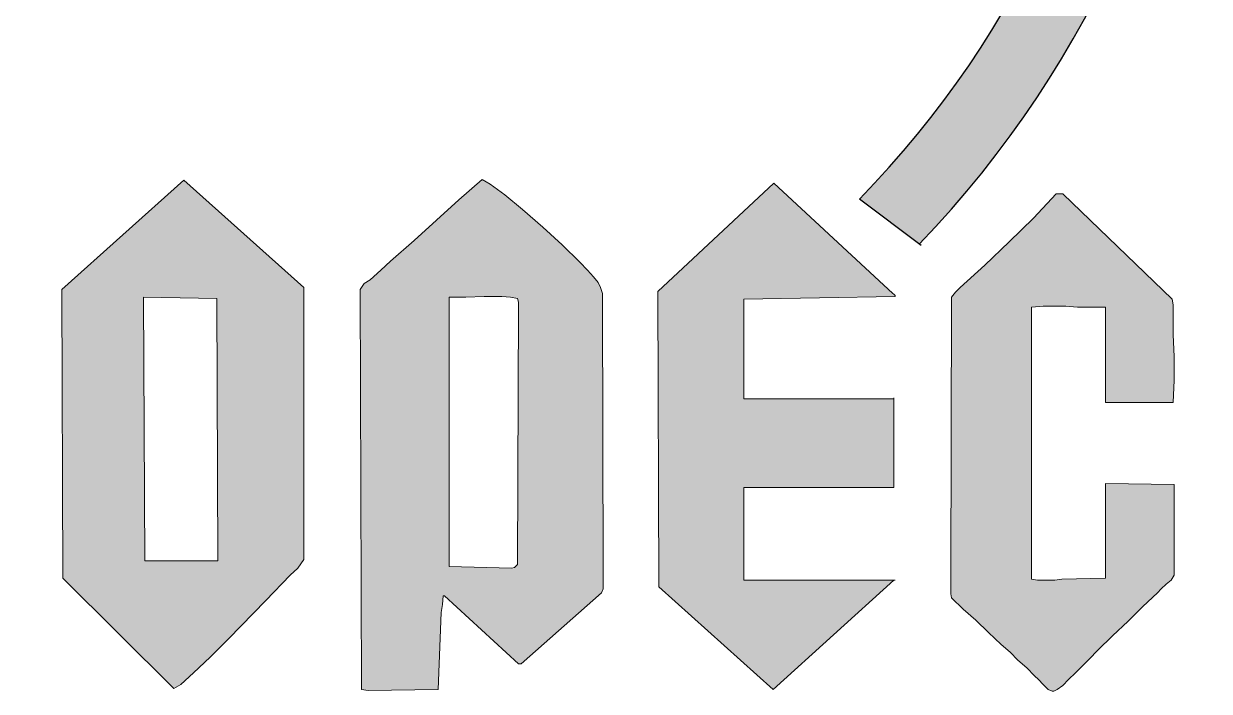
# Model space of a CAD drawing. Extents: x 24843 to 27502, y -10108 to -7552.
# Drawn here: x 27217.63 to 27224.67, y -10085.97 to -10082.01 of the extents above; entities that cross this region are included whole.
import ezdxf

# ---------------------------------------------------------------- set-up
doc = ezdxf.new("R2010")
doc.units = 0
doc.layers.get('0').update_dxf_attribs({"linetype": 'CONTINUOUS'})

msp = doc.modelspace()

# ---------------------------------------------------------------- hatches: boundary and pattern name
h = msp.add_hatch(color=1)
h.paths.add_polyline_path([(27222.5896, -10083.0488), (27222.9452, -10083.3167, 1.781679), (27212.6811, -10081.037), (27213.0095, -10080.6076, -1.737502)])
h.paths.add_polyline_path([(27213.4606, -10081.7282), (27213.2687, -10082.2809, 0.097177), (27214.8798, -10084.0211), (27214.8798, -10083.4626, -0.098964)])
h = msp.add_hatch(color=0)
h.paths.add_polyline_path([(27219.2888, -10083.5746), (27218.5764, -10082.9376), (27217.8531, -10083.5865), (27217.8586, -10085.3007), (27218.5185, -10085.956), (27218.559, -10085.933), (27218.6343, -10085.8631), (27218.7336, -10085.7712), (27218.843, -10085.6609), (27219.0636, -10085.4339), (27219.2079, -10085.2841), (27219.2547, -10085.2427), (27219.2888, -10085.1913)])
h.paths.add_polyline_path([(27218.3384, -10083.6325), (27218.7731, -10083.6389), (27218.7796, -10085.1977), (27218.3448, -10085.1977)], flags=16)
h = msp.add_hatch(color=0)
h.paths.add_polyline_path([(27221.0626, -10083.6444), (27221.0626, -10083.6095), (27221.0507, -10083.5746), (27221.0387, -10083.5452), (27221.0102, -10083.5112), (27220.9753, -10083.4707), (27220.9284, -10083.4238), (27220.8246, -10083.32), (27220.7088, -10083.2152), (27220.5875, -10083.1104), (27220.4827, -10083.024), (27220.3963, -10082.9606), (27220.3494, -10082.9321), (27220.2106, -10083.0534), (27220.0773, -10083.1748), (27219.9441, -10083.2961), (27219.8053, -10083.4183), (27219.7474, -10083.4707), (27219.684, -10083.5286), (27219.6481, -10083.5516), (27219.6251, -10083.5865), (27219.6316, -10085.9624), (27219.672, -10085.9679), (27220.0884, -10085.9624), (27220.1058, -10085.5047), (27220.1123, -10085.4578), (27220.1178, -10085.4054), (27220.1242, -10085.4054), (27220.5645, -10085.8108), (27220.581, -10085.8108), (27221.0571, -10085.3889), (27221.0681, -10085.365), (27221.0681, -10085.331), (27221.0681, -10085.2951), (27221.0681, -10085.2666)])
h.paths.add_polyline_path([(27220.1527, -10085.2317), (27220.1527, -10083.6389), (27220.1527, -10083.6325), (27220.2511, -10083.6325), (27220.3604, -10083.627), (27220.4128, -10083.627), (27220.4652, -10083.627), (27220.5176, -10083.6325), (27220.559, -10083.6389), (27220.5645, -10083.6619), (27220.5645, -10083.6849), (27220.559, -10085.2207), (27220.5406, -10085.2372), (27220.5231, -10085.2427)], flags=16)
for points in [[(27221.9027, -10084.763), (27222.7942, -10084.763), (27222.7942, -10084.2354), (27221.9027, -10084.2354), (27221.9027, -10083.6444), (27222.8007, -10083.627), (27222.8007, -10083.6214), (27222.7887, -10083.6095), (27222.0819, -10082.9551), (27221.3926, -10083.5975), (27221.3981, -10085.353), (27222.0764, -10085.9624), (27222.7942, -10085.3126), (27221.9027, -10085.3126)], [(27223.6113, -10083.6913), (27223.6812, -10083.6849), (27223.7446, -10083.6849), (27223.8144, -10083.6849), (27223.8843, -10083.6913), (27223.9707, -10083.6913), (27224.0516, -10083.6913), (27224.0516, -10084.2584), (27224.4523, -10084.2584), (27224.4578, -10084.1251), (27224.4578, -10083.9854), (27224.4523, -10083.8531), (27224.4523, -10083.7198), (27224.4523, -10083.6784), (27224.4459, -10083.6444), (27223.797, -10083.0185), (27223.7795, -10083.0185), (27223.7575, -10083.0185), (27223.6233, -10083.1628), (27223.478, -10083.3025), (27223.3337, -10083.4413), (27223.1885, -10083.5746), (27223.16, -10083.6031), (27223.1371, -10083.6325), (27223.1315, -10085.3007), (27223.1315, -10085.331), (27223.1315, -10085.3595), (27223.1315, -10085.3944), (27223.1371, -10085.4174), (27223.206, -10085.4863), (27223.2814, -10085.5506), (27223.3567, -10085.6251), (27223.4321, -10085.6959), (27223.4845, -10085.7418), (27223.5304, -10085.7878), (27223.5828, -10085.8347), (27223.6288, -10085.8815), (27223.6527, -10085.9036), (27223.6812, -10085.933), (27223.7106, -10085.9624), (27223.7336, -10085.9734), (27223.7446, -10085.9734), (27223.763, -10085.9624), (27223.797, -10085.9385), (27223.8319, -10085.9036), (27223.8723, -10085.8631), (27223.9541, -10085.7823), (27224.0056, -10085.7299), (27224.0929, -10085.6435), (27224.1848, -10085.5562), (27224.2722, -10085.4698), (27224.3595, -10085.3889), (27224.3824, -10085.365), (27224.4119, -10085.3365), (27224.4403, -10085.3126), (27224.4578, -10085.2841), (27224.4578, -10084.7446), (27224.0516, -10084.7391), (27224.0516, -10085.3007), (27223.7915, -10085.3071), (27223.7501, -10085.3126), (27223.6986, -10085.3126), (27223.6472, -10085.3126), (27223.6113, -10085.3071)]]:
    msp.add_hatch(color=0).paths.add_polyline_path(points)

# ---------------------------------------------------------------- linework, layer by layer
at = {"color": 1}
msp.add_line((27222.9569, -10083.3255), (27222.5896, -10083.0488), dxfattribs=at)
at = {"color": 0, "lineweight": 0}
for points in [[(27218.5764, -10082.9376), (27219.2888, -10083.5746), (27219.2888, -10085.1913), (27219.2547, -10085.2427), (27219.2079, -10085.2841), (27219.0636, -10085.4339), (27218.843, -10085.6609), (27218.7336, -10085.7712), (27218.6343, -10085.8631), (27218.559, -10085.933), (27218.5185, -10085.956), (27217.8586, -10085.3007), (27217.8531, -10083.5865), (27218.5764, -10082.9376)], [(27220.3494, -10082.9321), (27220.3963, -10082.9606), (27220.4827, -10083.024), (27220.5875, -10083.1104), (27220.7088, -10083.2152), (27220.8246, -10083.32), (27220.9284, -10083.4238), (27220.9753, -10083.4707), (27221.0102, -10083.5112), (27221.0387, -10083.5452), (27221.0507, -10083.5746), (27221.0626, -10083.6095), (27221.0626, -10083.6444), (27221.0681, -10085.2666), (27221.0681, -10085.2951), (27221.0681, -10085.331), (27221.0681, -10085.365), (27221.0571, -10085.3889), (27220.581, -10085.8108), (27220.5755, -10085.8108), (27220.5645, -10085.8108), (27220.1242, -10085.4054), (27220.1178, -10085.4054), (27220.1123, -10085.4578), (27220.1058, -10085.5047), (27220.0884, -10085.9624), (27219.672, -10085.9679), (27219.6316, -10085.9624), (27219.6251, -10083.5865), (27219.6481, -10083.5516), (27219.684, -10083.5286), (27219.7474, -10083.4707), (27219.8053, -10083.4183), (27219.9441, -10083.2961), (27220.0773, -10083.1748), (27220.2106, -10083.0534), (27220.3494, -10082.9321)], [(27222.0819, -10082.9551), (27222.7887, -10083.6095), (27222.7942, -10083.615), (27222.8007, -10083.6214), (27222.8007, -10083.627), (27221.9027, -10083.6444), (27221.9027, -10084.2354), (27222.7942, -10084.2354), (27222.7942, -10084.229), (27222.7942, -10084.2354), (27222.7942, -10084.763), (27221.9027, -10084.763), (27221.9027, -10085.3126), (27222.8007, -10085.3126), (27222.7942, -10085.3126), (27222.0764, -10085.9624), (27221.3981, -10085.353), (27221.3926, -10083.5975), (27222.0819, -10082.9551)], [(27223.7575, -10083.0185), (27223.7795, -10083.0185), (27223.797, -10083.0185), (27224.4459, -10083.6444), (27224.4523, -10083.6784), (27224.4523, -10083.7198), (27224.4523, -10083.8531), (27224.4578, -10083.9854), (27224.4578, -10084.1251), (27224.4523, -10084.2584), (27224.0516, -10084.2584), (27224.0516, -10083.6913), (27223.9707, -10083.6913), (27223.8843, -10083.6913), (27223.8144, -10083.6849), (27223.7446, -10083.6849), (27223.6812, -10083.6849), (27223.6113, -10083.6913), (27223.6113, -10085.3071), (27223.6472, -10085.3126), (27223.6986, -10085.3126), (27223.7501, -10085.3126), (27223.7915, -10085.3071), (27224.0516, -10085.3007), (27224.0516, -10084.7391), (27224.4578, -10084.7446), (27224.4578, -10085.2841), (27224.4403, -10085.3126), (27224.4119, -10085.3365), (27224.3824, -10085.365), (27224.3595, -10085.3889), (27224.2722, -10085.4698), (27224.1848, -10085.5562), (27224.0929, -10085.6435), (27224.0056, -10085.7299), (27223.9541, -10085.7823), (27223.8723, -10085.8631), (27223.8319, -10085.9036), (27223.797, -10085.9385), (27223.763, -10085.9624), (27223.7446, -10085.9734), (27223.7391, -10085.9734), (27223.7336, -10085.9734), (27223.7106, -10085.9624), (27223.6812, -10085.933), (27223.6527, -10085.9036), (27223.6288, -10085.8815), (27223.5828, -10085.8347), (27223.5304, -10085.7878), (27223.4845, -10085.7418), (27223.4321, -10085.6959), (27223.3567, -10085.6251), (27223.2814, -10085.5506), (27223.206, -10085.4863), (27223.1371, -10085.4174), (27223.1315, -10085.3944), (27223.1315, -10085.3595), (27223.1315, -10085.331), (27223.1315, -10085.3007), (27223.1371, -10083.6325), (27223.16, -10083.6031), (27223.1885, -10083.5746), (27223.3337, -10083.4413), (27223.478, -10083.3025), (27223.6233, -10083.1628), (27223.7575, -10083.0185)], [(27218.3384, -10083.6325), (27218.3448, -10085.1977), (27218.7796, -10085.1977), (27218.7731, -10083.6389), (27218.3384, -10083.6325)], [(27220.1527, -10083.6325), (27220.1527, -10083.6389), (27220.1527, -10085.2317), (27220.5231, -10085.2427), (27220.5406, -10085.2372), (27220.559, -10085.2207), (27220.5645, -10083.6849), (27220.5645, -10083.6619), (27220.559, -10083.6389), (27220.5176, -10083.6325), (27220.4652, -10083.627), (27220.4128, -10083.627), (27220.3604, -10083.627), (27220.2511, -10083.6325), (27220.1527, -10083.6325)]]:
    msp.add_lwpolyline(points, close=True, dxfattribs=at)
at = {"color": 1}
for radius, start, end in [(6.1585, 316.08612, 198.86966), (5.7168, 315.54805, 195.85966)]:
    msp.add_arc((27218.5087, -10079.0453), radius, start, end, dxfattribs=at)

doc.saveas('drawing.dxf')
